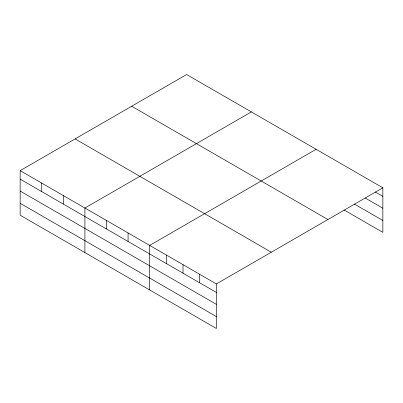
<?xml version="1.0" encoding="UTF-8"?>
<svg xmlns="http://www.w3.org/2000/svg" width="403" height="403" viewBox="0 0 403 403"><rect width="100%" height="100%" fill="white"/><g stroke="black" fill="none" stroke-linecap="round" stroke-linejoin="round"><path stroke-width="0.6" d="M216.376 304.336L216.376 283.929L20.15 170.635L20.15 215.182L216.376 328.475L216.376 304.336L20.15 191.042M344.112 209.998L382.85 232.365L382.85 187.818L186.624 74.525L20.15 170.635M251.376 111.913L84.907 208.024L84.907 252.57M316.133 149.296L149.659 245.412L149.659 289.953M216.376 283.929L382.85 187.818M375.319 191.984L382.85 196.332M365.093 197.969L382.85 208.22M354.333 204.009L382.85 220.471M131.685 106.241L327.916 219.534M75.084 138.919L271.315 252.213M20.15 179.154L216.376 292.442M20.15 203.293L216.376 316.582M199.697 274.297L199.697 282.815M183.017 264.67L183.017 273.184M166.338 255.039L166.338 263.552M128.073 232.949L128.073 241.462M106.488 220.486L106.488 229M63.321 195.561L63.321 204.074M41.736 183.098L41.736 191.616"/></g></svg>
